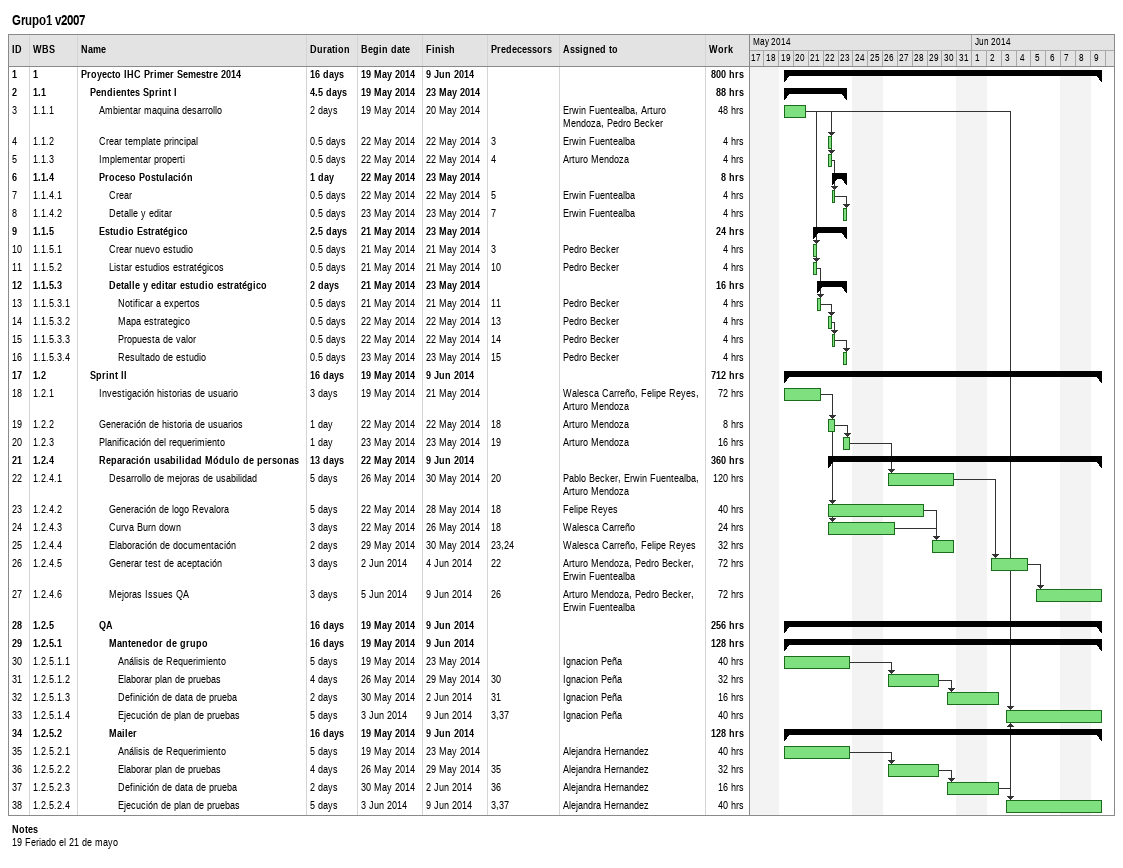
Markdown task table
Grupo1 v2007

| ID | WBS | Task | Duration | Start | Finish | Predecessors | Resources | Work (h) |
|---|---|---|---|---|---|---|---|---|
| 1 | 1 | **Proyecto IHC Primer Semestre 2014** | 16d | 2014-05-19 | 2014-06-09 |  |  | 800 |
| 2 | 1.1 | **Pendientes Sprint I** | 4.5d | 2014-05-19 | 2014-05-23 |  |  | 88 |
| 3 | 1.1.1 | Ambientar maquina desarrollo | 2d | 2014-05-19 | 2014-05-20 |  | Erwin Fuentealba, Arturo Mendoza, Pedro Becker | 48 |
| 4 | 1.1.2 | Crear template principal | 0.5d | 2014-05-22 | 2014-05-22 | 3 | Erwin Fuentealba | 4 |
| 5 | 1.1.3 | Implementar properti | 0.5d | 2014-05-22 | 2014-05-22 | 4 | Arturo Mendoza | 4 |
| 6 | 1.1.4 | **Proceso Postulación** | 1d | 2014-05-22 | 2014-05-23 |  |  | 8 |
| 7 | 1.1.4.1 | Crear | 0.5d | 2014-05-22 | 2014-05-22 | 5 | Erwin Fuentealba | 4 |
| 8 | 1.1.4.2 | Detalle y editar | 0.5d | 2014-05-23 | 2014-05-23 | 7 | Erwin Fuentealba | 4 |
| 9 | 1.1.5 | **Estudio Estratégico** | 2.5d | 2014-05-21 | 2014-05-23 |  |  | 24 |
| 10 | 1.1.5.1 | Crear nuevo estudio | 0.5d | 2014-05-21 | 2014-05-21 | 3 | Pedro Becker | 4 |
| 11 | 1.1.5.2 | Listar estudios estratégicos | 0.5d | 2014-05-21 | 2014-05-21 | 10 | Pedro Becker | 4 |
| 12 | 1.1.5.3 | **Detalle y editar estudio estratégico** | 2d | 2014-05-21 | 2014-05-23 |  |  | 16 |
| 13 | 1.1.5.3.1 | Notificar a expertos | 0.5d | 2014-05-21 | 2014-05-21 | 11 | Pedro Becker | 4 |
| 14 | 1.1.5.3.2 | Mapa estrategico | 0.5d | 2014-05-22 | 2014-05-22 | 13 | Pedro Becker | 4 |
| 15 | 1.1.5.3.3 | Propuesta de valor | 0.5d | 2014-05-22 | 2014-05-22 | 14 | Pedro Becker | 4 |
| 16 | 1.1.5.3.4 | Resultado de estudio | 0.5d | 2014-05-23 | 2014-05-23 | 15 | Pedro Becker | 4 |
| 17 | 1.2 | **Sprint II** | 16d | 2014-05-19 | 2014-06-09 |  |  | 712 |
| 18 | 1.2.1 | Investigación historias de usuario | 3d | 2014-05-19 | 2014-05-21 |  | Walesca Carreño, Felipe Reyes, Arturo Mendoza | 72 |
| 19 | 1.2.2 | Generación de historia de usuarios | 1d | 2014-05-22 | 2014-05-22 | 18 | Arturo Mendoza | 8 |
| 20 | 1.2.3 | Planificación del requerimiento | 1d | 2014-05-23 | 2014-05-23 | 19 | Arturo Mendoza | 16 |
| 21 | 1.2.4 | **Reparación usabilidad Módulo de personas** | 13d | 2014-05-22 | 2014-06-09 |  |  | 360 |
| 22 | 1.2.4.1 | Desarrollo de mejoras de usabilidad | 5d | 2014-05-26 | 2014-05-30 | 20 | Pablo Becker, Erwin Fuentealba, Arturo Mendoza | 120 |
| 23 | 1.2.4.2 | Generación de logo Revalora | 5d | 2014-05-22 | 2014-05-28 | 18 | Felipe Reyes | 40 |
| 24 | 1.2.4.3 | Curva Burn down | 3d | 2014-05-22 | 2014-05-26 | 18 | Walesca Carreño | 24 |
| 25 | 1.2.4.4 | Elaboración de documentación | 2d | 2014-05-29 | 2014-05-30 | 23, 24 | Walesca Carreño, Felipe Reyes | 32 |
| 26 | 1.2.4.5 | Generar test de aceptación | 3d | 2014-06-02 | 2014-06-04 | 22 | Arturo Mendoza, Pedro Becker, Erwin Fuentealba | 72 |
| 27 | 1.2.4.6 | Mejoras Issues QA | 3d | 2014-06-05 | 2014-06-09 | 26 | Arturo Mendoza, Pedro Becker, Erwin Fuentealba | 72 |
| 28 | 1.2.5 | **QA** | 16d | 2014-05-19 | 2014-06-09 |  |  | 256 |
| 29 | 1.2.5.1 | **Mantenedor de grupo** | 16d | 2014-05-19 | 2014-06-09 |  |  | 128 |
| 30 | 1.2.5.1.1 | Análisis de Requerimiento | 5d | 2014-05-19 | 2014-05-23 |  | Ignacion Peña | 40 |
| 31 | 1.2.5.1.2 | Elaborar plan de pruebas | 4d | 2014-05-26 | 2014-05-29 | 30 | Ignacion Peña | 32 |
| 32 | 1.2.5.1.3 | Definición de data de prueba | 2d | 2014-05-30 | 2014-06-02 | 31 | Ignacion Peña | 16 |
| 33 | 1.2.5.1.4 | Ejecución de plan de pruebas | 5d | 2014-06-03 | 2014-06-09 | 3, 37 | Ignacion Peña | 40 |
| 34 | 1.2.5.2 | **Mailer** | 16d | 2014-05-19 | 2014-06-09 |  |  | 128 |
| 35 | 1.2.5.2.1 | Análisis de Requerimiento | 5d | 2014-05-19 | 2014-05-23 |  | Alejandra Hernandez | 40 |
| 36 | 1.2.5.2.2 | Elaborar plan de pruebas | 4d | 2014-05-26 | 2014-05-29 | 35 | Alejandra Hernandez | 32 |
| 37 | 1.2.5.2.3 | Definición de data de prueba | 2d | 2014-05-30 | 2014-06-02 | 36 | Alejandra Hernandez | 16 |
| 38 | 1.2.5.2.4 | Ejecución de plan de pruebas | 5d | 2014-06-03 | 2014-06-09 | 3, 37 | Alejandra Hernandez | 40 |

Notes
- 19: Feriado el 21 de mayo
